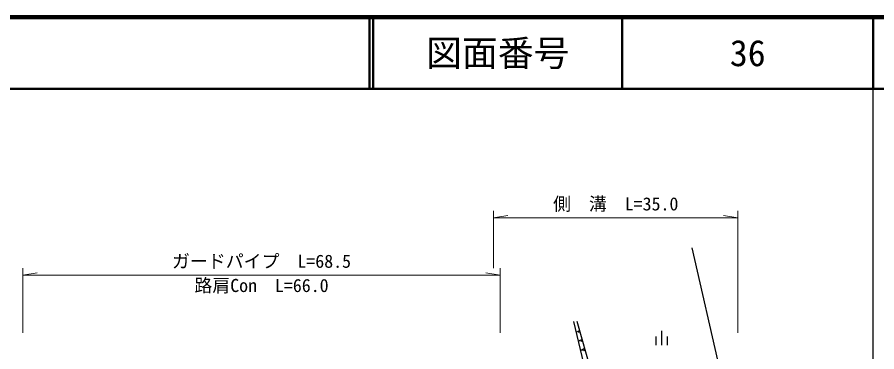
# Model space of a CAD drawing. Units: millimetres at full size, sheet at 1:1000; details may follow other scales. Extents: x 40000 to 680000, y 20000 to 380000.
# Drawn here: x 459574 to 579500, y 333334 to 380000 of the extents above; entities that cross this region are included whole.
import ezdxf
from ezdxf.enums import TextEntityAlignment as Align

# ---------------------------------------------------------------- set-up
doc = ezdxf.new("R2010")
doc.units = ezdxf.units.MM
doc.header["$LTSCALE"] = 1000
for name, color, linetype, lineweight in [('M-BGD', 7, 'Continuous', 25), ('M-BMK-OTRS', 5, 'Continuous', 25), ('M-STR-HTXT', 7, 'Continuous', 13), ('M-TTL', 2, 'Continuous', 140), ('M-TTL-BAND', 7, 'Continuous', 25), ('M-TTL-LINE', 7, 'Continuous', 50)]:
    doc.layers.add(name, color=color, linetype=linetype, lineweight=lineweight)
doc.layers.add('M-TTL-TXT', color=7, linetype='Continuous')
doc.styles.add('ＭＳ ゴシック', font='')
doc.styles.get('ＭＳ ゴシック').set_extended_font_data('MS Gothic')

msp = doc.modelspace()

# ---------------------------------------------------------------- linework, layer by layer
at = {"layer": 'M-BGD'}
for p, q in [((537647, 337614), (540679, 326817)), ((537892, 336184), (537538, 336084)), ((537853, 336326), (537932, 336042)), ((549466, 336247), (549466, 334247)), ((538081, 334892), (537840, 334824)), ((538059, 334972), (538104, 334811)), ((538197, 335098), (538288, 334776)), ((548666, 335447), (548666, 334247)), ((550266, 335447), (550266, 334247)), ((538422, 333601), (538151, 333525)), ((538397, 333692), (538448, 333511)), ((538552, 333833), (538654, 333471))]:
    msp.add_line(p, q, dxfattribs=at)
msp.add_lwpolyline([(537185, 337553), (539712, 327013), (538103, 325902), (540679, 326817)], dxfattribs=at)
at = {"layer": 'M-BMK-OTRS'}
msp.add_line((553697, 347815), (569235, 279929), dxfattribs=at)
at = {"layer": 'M-STR-HTXT'}
for p, q in [((526042, 353000), (526042, 345000)), ((560108, 353000), (560108, 336000)), ((526042, 352000), (528042, 352350)), ((526042, 352000), (560108, 352000)), ((560108, 352000), (558108, 352350)), ((460342, 345000), (460342, 336000)), ((460342, 344000), (462342, 344350)), ((526971, 344000), (524971, 344350)), ((526971, 345000), (526971, 336000)), ((460342, 344000), (526971, 344000))]:
    msp.add_line(p, q, dxfattribs=at)
at = {"layer": 'M-TTL'}
msp.add_line((680000, 380000), (40000, 380000), dxfattribs=at)
at = {"layer": 'M-TTL-BAND'}
msp.add_line((579000, 20000), (579000, 370000), dxfattribs=at)
at = {"layer": 'M-TTL-LINE'}
for p, q in [((508747, 380000), (508747, 370000)), ((509247, 380000), (509247, 370000)), ((543997, 380000), (543997, 370000)), ((579000, 380000), (579000, 370000)), ((40000, 370000), (680000, 370000))]:
    msp.add_line(p, q, dxfattribs=at)

# ---------------------------------------------------------------- texts
at = {"layer": 'M-STR-HTXT', "style": 'ＭＳ ゴシック'}
for s, p in [('側\u3000溝\u3000L=35.0', (543075, 352500)), ('ガードパイプ\u3000L=68.5', (493657, 344500))]:
    msp.add_text(s, height=1833, dxfattribs=at).set_placement(p, align=Align.BOTTOM_CENTER)
msp.add_text('路肩Con\u3000L=66.0', height=1833, dxfattribs=at).set_placement((493657, 343500), align=Align.TOP_CENTER)
at = {"layer": 'M-TTL-TXT', "style": 'ＭＳ ゴシック'}
for s, p in [('図面番号', (526622, 375000)), ('36', (561497, 375000))]:
    msp.add_text(s, height=3666, dxfattribs=at).set_placement(p, align=Align.MIDDLE_CENTER)

doc.saveas('drawing.dxf')
